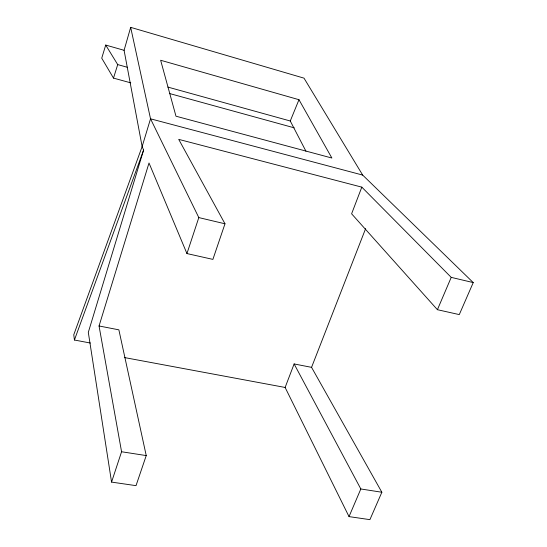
<?xml version="1.0" encoding="UTF-8"?>
<svg xmlns="http://www.w3.org/2000/svg" width="547" height="547" viewBox="0 0 547 547"><rect width="100%" height="100%" fill="white"/><g stroke="black" fill="none" stroke-linecap="round" stroke-linejoin="round"><path stroke-width="0.82" d="M111.561 482.098L88.306 332.357L143.601 150.083L142.131 146.575L124.087 50.303L130.671 27.35L304.002 78.146L362.682 175.081L473.23 282.587L459.282 314.6L437.415 309.698L351.605 213.802L361.813 187.142L178.719 139.369L224.988 223.791L212.892 259.387L186.944 253.569L149.01 162.999L99.048 325.978L121.571 451.747L111.561 482.098L136.018 485.654L146.234 455.583L118.87 329.834L99.048 325.978M124.087 50.303L105.715 45.066L101.735 58.187L113.496 78.105L130.747 82.85M113.496 78.105L117.714 64.587L105.715 45.066M186.944 253.569L198.807 217.59L150.528 118.815L130.671 27.35M90.371 343.031L74.426 340.022L143.601 150.083M285.124 387.454L294.122 363.946L311.558 367.345L381.854 492.245L369.909 519.65L349.027 516.614L285.124 387.454L124.347 357.54M311.558 367.345L365.622 228.625M305.944 151.204L290.266 120.996L298.977 99.704L160.64 60.259L175.977 116.203L331.879 158.028L298.977 99.704M349.027 516.614L360.829 488.97L294.122 363.946M437.415 309.698L451.22 277.37L361.813 187.142M121.571 451.747L146.234 455.583M360.829 488.97L381.854 492.245M198.807 217.59L224.988 223.791M451.22 277.37L473.23 282.587M362.682 175.081L150.528 118.815L142.131 146.575L73.77 334.764L74.426 340.022M169.358 93.475L294.231 127.834M167.867 87.082L290.266 120.996M117.714 64.587L127.26 67.26"/></g></svg>
